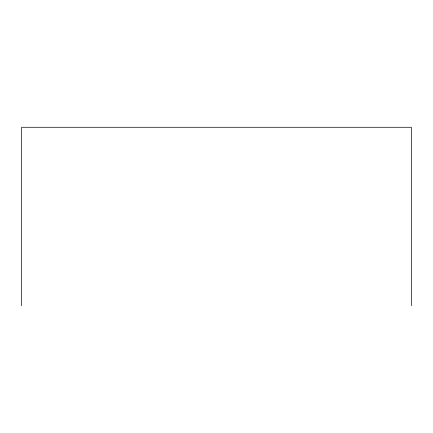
<?xml version="1.0" encoding="UTF-8"?>
<svg xmlns="http://www.w3.org/2000/svg" width="433" height="433" viewBox="0 0 433 433"><rect width="100%" height="100%" fill="white"/><g stroke="black" fill="none" stroke-linecap="round" stroke-linejoin="round"><path stroke-width="0.65" d="M411.35 305.72L411.35 127.28L21.65 127.28L21.65 305.72"/></g></svg>
